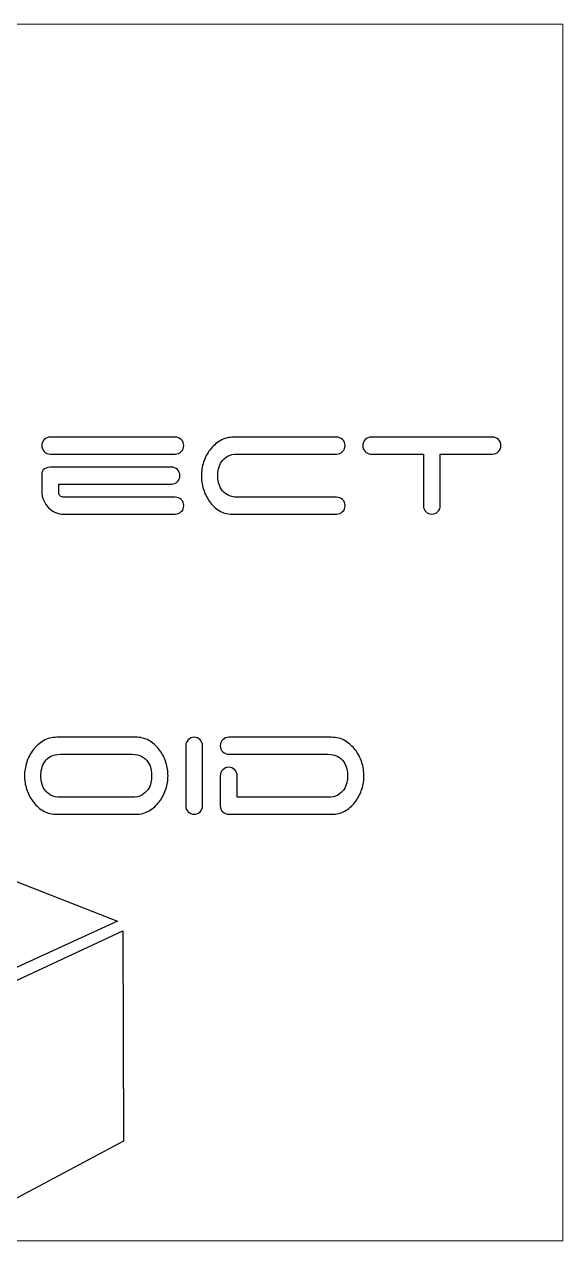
# Model space of a CAD drawing. Header units: millimetres. Extents: x -88 to 88, y -88 to 88.
# Drawn here: x 10 to 87.5, y -87.5 to 87.5 of the extents above; entities that cross this region are included whole.
import ezdxf

# ---------------------------------------------------------------- set-up
doc = ezdxf.new("R2010")
doc.units = ezdxf.units.MM
doc.header["$MEASUREMENT"] = 0
doc.layers.add('Layer 1', color=7, linetype='Continuous')

msp = doc.modelspace()

# ---------------------------------------------------------------- linework, layer by layer
at = {"layer": 'Layer 1', "lineweight": 9}
msp.add_open_spline([(-87.5, -87.5), (-87.5, -87.5), (-87.5, 87.5), (-87.5, 87.5), (-87.5, 87.5), (-87.5, 87.5), (87.5, 87.5), (87.5, 87.5), (87.5, 87.5), (87.5, 87.5), (87.5, -87.5), (87.5, -87.5), (87.5, -87.5), (87.5, -87.5), (-87.5, -87.5), (-87.5, -87.5)], degree=3, knots=[0, 0, 0, 0, 0.2, 0.2, 0.2, 0.2, 0.4, 0.4, 0.4, 0.4, 0.6, 0.6, 0.6, 0.6, 1, 1, 1, 1], dxfattribs=at)
at = {"layer": 'Layer 1', "color": 1}
for points, knots in [([(12.4714, 26.8853), (12.4714, 27.224), (12.5899, 27.5118), (12.827, 27.7489), (12.827, 27.7489), (13.0641, 27.986), (13.3519, 28.1045), (13.6906, 28.1045), (13.6906, 28.1045), (13.6906, 28.1045), (31.6992, 28.1045), (31.6992, 28.1045), (31.6992, 28.1045), (32.0379, 28.1045), (32.3257, 27.986), (32.5628, 27.7489), (32.5628, 27.7489), (32.7999, 27.5118), (32.9184, 27.224), (32.9184, 26.8853), (32.9184, 26.8853), (32.9184, 26.5466), (32.7999, 26.2588), (32.5628, 26.0217), (32.5628, 26.0217), (32.3257, 25.7846), (32.0379, 25.6661), (31.6992, 25.6661), (31.6992, 25.6661), (31.6992, 25.6661), (13.6906, 25.6661), (13.6906, 25.6661), (13.6906, 25.6661), (13.3519, 25.6661), (13.0641, 25.7846), (12.827, 26.0217), (12.827, 26.0217), (12.5899, 26.2588), (12.4714, 26.5466), (12.4714, 26.8853)], [0, 0, 0, 0, 0.09090909, 0.09090909, 0.09090909, 0.09090909, 0.18181818, 0.18181818, 0.18181818, 0.18181818, 0.27272727, 0.27272727, 0.27272727, 0.27272727, 0.36363636, 0.36363636, 0.36363636, 0.36363636, 0.45454545, 0.45454545, 0.45454545, 0.45454545, 0.54545455, 0.54545455, 0.54545455, 0.54545455, 0.63636364, 0.63636364, 0.63636364, 0.63636364, 0.72727273, 0.72727273, 0.72727273, 0.72727273, 0.81818182, 0.81818182, 0.81818182, 0.81818182, 1, 1, 1, 1]), ([(35.4584, 22.5673), (35.4584, 23.2108), (35.5642, 23.8585), (35.7759, 24.5104), (35.7759, 24.5104), (35.9876, 25.1623), (36.2966, 25.755), (36.703, 26.2884), (36.703, 26.2884), (37.1094, 26.8218), (37.6005, 27.2578), (38.1762, 27.5965), (38.1762, 27.5965), (38.7519, 27.9352), (39.4039, 28.1045), (40.132, 28.1045), (40.132, 28.1045), (40.132, 28.1045), (54.9402, 28.1045), (54.9402, 28.1045), (54.9402, 28.1045), (55.2789, 28.1045), (55.5667, 27.986), (55.8038, 27.7489), (55.8038, 27.7489), (56.0409, 27.5118), (56.1594, 27.224), (56.1594, 26.8853), (56.1594, 26.8853), (56.1594, 26.5466), (56.0409, 26.2588), (55.8038, 26.0217), (55.8038, 26.0217), (55.5667, 25.7846), (55.2789, 25.6661), (54.9402, 25.6661), (54.9402, 25.6661), (54.9402, 25.6661), (40.6654, 25.6661), (40.6654, 25.6661), (40.6654, 25.6661), (40.0727, 25.6661), (39.5944, 25.5603), (39.2303, 25.3486), (39.2303, 25.3486), (38.8662, 25.1369), (38.5784, 24.8787), (38.3667, 24.5739), (38.3667, 24.5739), (38.155, 24.2691), (38.0111, 23.9347), (37.9349, 23.5706), (37.9349, 23.5706), (37.8587, 23.2065), (37.8206, 22.8721), (37.8206, 22.5673), (37.8206, 22.5673), (37.8206, 22.2625), (37.8587, 21.9281), (37.9349, 21.564), (37.9349, 21.564), (38.0111, 21.1999), (38.155, 20.8655), (38.3667, 20.5607), (38.3667, 20.5607), (38.5784, 20.2559), (38.8662, 19.9977), (39.2303, 19.786), (39.2303, 19.786), (39.5944, 19.5743), (40.0727, 19.4685), (40.6654, 19.4685), (40.6654, 19.4685), (40.6654, 19.4685), (54.9402, 19.4685), (54.9402, 19.4685), (54.9402, 19.4685), (55.2789, 19.4685), (55.5667, 19.35), (55.8038, 19.1129), (55.8038, 19.1129), (56.0409, 18.8758), (56.1594, 18.588), (56.1594, 18.2493), (56.1594, 18.2493), (56.1594, 17.9106), (56.0409, 17.6228), (55.8038, 17.3857), (55.8038, 17.3857), (55.5667, 17.1486), (55.2789, 17.0301), (54.9402, 17.0301), (54.9402, 17.0301), (54.9402, 17.0301), (39.878, 17.0301), (39.878, 17.0301), (39.878, 17.0301), (39.1837, 17.0301), (38.5657, 17.1994), (38.0238, 17.5381), (38.0238, 17.5381), (37.4819, 17.8768), (37.0205, 18.3128), (36.6395, 18.8462), (36.6395, 18.8462), (36.2585, 19.3796), (35.9664, 19.9765), (35.7632, 20.6369), (35.7632, 20.6369), (35.56, 21.2973), (35.4584, 21.9408), (35.4584, 22.5673)], [0, 0, 0, 0, 0.03448276, 0.03448276, 0.03448276, 0.03448276, 0.06896552, 0.06896552, 0.06896552, 0.06896552, 0.10344828, 0.10344828, 0.10344828, 0.10344828, 0.13793103, 0.13793103, 0.13793103, 0.13793103, 0.17241379, 0.17241379, 0.17241379, 0.17241379, 0.20689655, 0.20689655, 0.20689655, 0.20689655, 0.24137931, 0.24137931, 0.24137931, 0.24137931, 0.27586207, 0.27586207, 0.27586207, 0.27586207, 0.31034483, 0.31034483, 0.31034483, 0.31034483, 0.34482759, 0.34482759, 0.34482759, 0.34482759, 0.37931034, 0.37931034, 0.37931034, 0.37931034, 0.4137931, 0.4137931, 0.4137931, 0.4137931, 0.44827586, 0.44827586, 0.44827586, 0.44827586, 0.48275862, 0.48275862, 0.48275862, 0.48275862, 0.51724138, 0.51724138, 0.51724138, 0.51724138, 0.55172414, 0.55172414, 0.55172414, 0.55172414, 0.5862069, 0.5862069, 0.5862069, 0.5862069, 0.62068966, 0.62068966, 0.62068966, 0.62068966, 0.65517241, 0.65517241, 0.65517241, 0.65517241, 0.68965517, 0.68965517, 0.68965517, 0.68965517, 0.72413793, 0.72413793, 0.72413793, 0.72413793, 0.75862069, 0.75862069, 0.75862069, 0.75862069, 0.79310345, 0.79310345, 0.79310345, 0.79310345, 0.82758621, 0.82758621, 0.82758621, 0.82758621, 0.86206897, 0.86206897, 0.86206897, 0.86206897, 0.89655172, 0.89655172, 0.89655172, 0.89655172, 0.93103448, 0.93103448, 0.93103448, 0.93103448, 1, 1, 1, 1]), ([(77.3938, 28.1045), (77.7325, 28.1045), (78.0203, 27.986), (78.2574, 27.7489), (78.2574, 27.7489), (78.4945, 27.5118), (78.613, 27.224), (78.613, 26.8853), (78.613, 26.8853), (78.613, 26.5466), (78.4945, 26.2588), (78.2574, 26.0217), (78.2574, 26.0217), (78.0203, 25.7846), (77.7325, 25.6661), (77.3938, 25.6661), (77.3938, 25.6661), (77.3938, 25.6661), (69.8754, 25.6661), (69.8754, 25.6661), (69.8754, 25.6661), (69.8754, 25.6661), (69.8754, 18.2493), (69.8754, 18.2493), (69.8754, 18.2493), (69.8754, 17.9106), (69.7569, 17.6228), (69.5198, 17.3857), (69.5198, 17.3857), (69.2827, 17.1486), (68.9949, 17.0301), (68.6562, 17.0301), (68.6562, 17.0301), (68.3175, 17.0301), (68.0297, 17.1486), (67.7926, 17.3857), (67.7926, 17.3857), (67.5555, 17.6228), (67.437, 17.9106), (67.437, 18.2493), (67.437, 18.2493), (67.437, 18.2493), (67.437, 25.6661), (67.437, 25.6661), (67.437, 25.6661), (67.437, 25.6661), (59.817, 25.6661), (59.817, 25.6661), (59.817, 25.6661), (59.5122, 25.7), (59.2497, 25.8312), (59.0296, 26.0598), (59.0296, 26.0598), (58.8095, 26.2884), (58.6994, 26.5636), (58.6994, 26.8853), (58.6994, 26.8853), (58.6994, 27.224), (58.8179, 27.5118), (59.055, 27.7489), (59.055, 27.7489), (59.2921, 27.986), (59.5799, 28.1045), (59.9186, 28.1045), (59.9186, 28.1045), (59.9186, 28.1045), (77.3938, 28.1045), (77.3938, 28.1045)], [0, 0, 0, 0, 0.05555556, 0.05555556, 0.05555556, 0.05555556, 0.11111111, 0.11111111, 0.11111111, 0.11111111, 0.16666667, 0.16666667, 0.16666667, 0.16666667, 0.22222222, 0.22222222, 0.22222222, 0.22222222, 0.27777778, 0.27777778, 0.27777778, 0.27777778, 0.33333333, 0.33333333, 0.33333333, 0.33333333, 0.38888889, 0.38888889, 0.38888889, 0.38888889, 0.44444444, 0.44444444, 0.44444444, 0.44444444, 0.5, 0.5, 0.5, 0.5, 0.55555556, 0.55555556, 0.55555556, 0.55555556, 0.61111111, 0.61111111, 0.61111111, 0.61111111, 0.66666667, 0.66666667, 0.66666667, 0.66666667, 0.72222222, 0.72222222, 0.72222222, 0.72222222, 0.77777778, 0.77777778, 0.77777778, 0.77777778, 0.83333333, 0.83333333, 0.83333333, 0.83333333, 0.88888889, 0.88888889, 0.88888889, 0.88888889, 1, 1, 1, 1]), ([(15.5702, 17.0301), (15.1977, 17.0301), (14.8251, 17.1105), (14.4526, 17.2714), (14.4526, 17.2714), (14.0801, 17.4323), (13.7499, 17.6566), (13.462, 17.9445), (13.462, 17.9445), (13.1741, 18.2324), (12.9371, 18.5795), (12.7508, 18.9859), (12.7508, 18.9859), (12.5645, 19.3923), (12.4714, 19.8495), (12.4714, 20.3575), (12.4714, 20.3575), (12.4714, 20.3575), (12.4714, 22.6435), (12.4714, 22.6435), (12.4714, 22.6435), (12.4714, 23.1007), (12.6026, 23.4055), (12.8651, 23.5579), (12.8651, 23.5579), (13.1276, 23.7103), (13.5382, 23.7865), (14.097, 23.7865), (14.097, 23.7865), (14.097, 23.7865), (31.1404, 23.7865), (31.1404, 23.7865), (31.1404, 23.7865), (31.4791, 23.7865), (31.7669, 23.668), (32.004, 23.4309), (32.004, 23.4309), (32.2411, 23.1938), (32.3596, 22.906), (32.3596, 22.5673), (32.3596, 22.5673), (32.3596, 22.2286), (32.2411, 21.9408), (32.004, 21.7037), (32.004, 21.7037), (31.7669, 21.4666), (31.4791, 21.3481), (31.1404, 21.3481), (31.1404, 21.3481), (31.1404, 21.3481), (14.9098, 21.3481), (14.9098, 21.3481), (14.9098, 21.3481), (14.9098, 21.3481), (14.9098, 20.1035), (14.9098, 20.1035), (14.9098, 20.1035), (14.9098, 19.9342), (14.9818, 19.786), (15.1257, 19.659), (15.1257, 19.659), (15.2696, 19.532), (15.4601, 19.4685), (15.6972, 19.4685), (15.6972, 19.4685), (15.6972, 19.4685), (31.6992, 19.4685), (31.6992, 19.4685), (31.6992, 19.4685), (32.0379, 19.4685), (32.3257, 19.35), (32.5628, 19.1129), (32.5628, 19.1129), (32.7999, 18.8758), (32.9184, 18.588), (32.9184, 18.2493), (32.9184, 18.2493), (32.9184, 17.9106), (32.7999, 17.6228), (32.5628, 17.3857), (32.5628, 17.3857), (32.3257, 17.1486), (32.0379, 17.0301), (31.6992, 17.0301), (31.6992, 17.0301), (31.6992, 17.0301), (15.5702, 17.0301), (15.5702, 17.0301)], [0, 0, 0, 0, 0.04347826, 0.04347826, 0.04347826, 0.04347826, 0.08695652, 0.08695652, 0.08695652, 0.08695652, 0.13043478, 0.13043478, 0.13043478, 0.13043478, 0.17391304, 0.17391304, 0.17391304, 0.17391304, 0.2173913, 0.2173913, 0.2173913, 0.2173913, 0.26086957, 0.26086957, 0.26086957, 0.26086957, 0.30434783, 0.30434783, 0.30434783, 0.30434783, 0.34782609, 0.34782609, 0.34782609, 0.34782609, 0.39130435, 0.39130435, 0.39130435, 0.39130435, 0.43478261, 0.43478261, 0.43478261, 0.43478261, 0.47826087, 0.47826087, 0.47826087, 0.47826087, 0.52173913, 0.52173913, 0.52173913, 0.52173913, 0.56521739, 0.56521739, 0.56521739, 0.56521739, 0.60869565, 0.60869565, 0.60869565, 0.60869565, 0.65217391, 0.65217391, 0.65217391, 0.65217391, 0.69565217, 0.69565217, 0.69565217, 0.69565217, 0.73913043, 0.73913043, 0.73913043, 0.73913043, 0.7826087, 0.7826087, 0.7826087, 0.7826087, 0.82608696, 0.82608696, 0.82608696, 0.82608696, 0.86956522, 0.86956522, 0.86956522, 0.86956522, 0.91304348, 0.91304348, 0.91304348, 0.91304348, 1, 1, 1, 1]), ([(30.6578, -20.6127), (30.6578, -21.2562), (30.552, -21.9039), (30.3403, -22.5558), (30.3403, -22.5558), (30.1286, -23.2077), (29.8196, -23.8004), (29.4132, -24.3338), (29.4132, -24.3338), (29.0068, -24.8672), (28.5157, -25.3032), (27.94, -25.6419), (27.94, -25.6419), (27.3643, -25.9806), (26.7123, -26.1499), (25.9842, -26.1499), (25.9842, -26.1499), (25.9842, -26.1499), (14.4018, -26.1499), (14.4018, -26.1499), (14.4018, -26.1499), (13.7075, -26.116), (13.0895, -25.9255), (12.5476, -25.5784), (12.5476, -25.5784), (12.0057, -25.2313), (11.5443, -24.7952), (11.1633, -24.2703), (11.1633, -24.2703), (10.7823, -23.7454), (10.4902, -23.1612), (10.287, -22.5177), (10.287, -22.5177), (10.0838, -21.8742), (9.9822, -21.2392), (9.9822, -20.6127), (9.9822, -20.6127), (9.9822, -19.9692), (10.088, -19.3215), (10.2997, -18.6696), (10.2997, -18.6696), (10.5114, -18.0177), (10.8204, -17.425), (11.2268, -16.8916), (11.2268, -16.8916), (11.6332, -16.3582), (12.1243, -15.9222), (12.7, -15.5835), (12.7, -15.5835), (13.2757, -15.2448), (13.9277, -15.0755), (14.6558, -15.0755), (14.6558, -15.0755), (14.6558, -15.0755), (26.2382, -15.0755), (26.2382, -15.0755), (26.2382, -15.0755), (26.9325, -15.1094), (27.5505, -15.2999), (28.0924, -15.647), (28.0924, -15.647), (28.6343, -15.9941), (29.0957, -16.4302), (29.4767, -16.9551), (29.4767, -16.9551), (29.8577, -17.48), (30.1498, -18.0642), (30.353, -18.7077), (30.353, -18.7077), (30.5562, -19.3512), (30.6578, -19.9862), (30.6578, -20.6127)], [0, 0, 0, 0, 0.05263158, 0.05263158, 0.05263158, 0.05263158, 0.10526316, 0.10526316, 0.10526316, 0.10526316, 0.15789474, 0.15789474, 0.15789474, 0.15789474, 0.21052632, 0.21052632, 0.21052632, 0.21052632, 0.26315789, 0.26315789, 0.26315789, 0.26315789, 0.31578947, 0.31578947, 0.31578947, 0.31578947, 0.36842105, 0.36842105, 0.36842105, 0.36842105, 0.42105263, 0.42105263, 0.42105263, 0.42105263, 0.47368421, 0.47368421, 0.47368421, 0.47368421, 0.52631579, 0.52631579, 0.52631579, 0.52631579, 0.57894737, 0.57894737, 0.57894737, 0.57894737, 0.63157895, 0.63157895, 0.63157895, 0.63157895, 0.68421053, 0.68421053, 0.68421053, 0.68421053, 0.73684211, 0.73684211, 0.73684211, 0.73684211, 0.78947368, 0.78947368, 0.78947368, 0.78947368, 0.84210526, 0.84210526, 0.84210526, 0.84210526, 0.89473684, 0.89473684, 0.89473684, 0.89473684, 1, 1, 1, 1]), ([(35.6362, -24.9307), (35.6362, -25.2694), (35.5177, -25.5572), (35.2806, -25.7943), (35.2806, -25.7943), (35.0435, -26.0314), (34.7557, -26.1499), (34.417, -26.1499), (34.417, -26.1499), (34.0783, -26.1499), (33.7905, -26.0314), (33.5534, -25.7943), (33.5534, -25.7943), (33.3163, -25.5572), (33.1978, -25.2694), (33.1978, -24.9307), (33.1978, -24.9307), (33.1978, -24.9307), (33.1978, -16.2947), (33.1978, -16.2947), (33.1978, -16.2947), (33.1978, -15.956), (33.3163, -15.6682), (33.5534, -15.4311), (33.5534, -15.4311), (33.7905, -15.194), (34.0783, -15.0755), (34.417, -15.0755), (34.417, -15.0755), (34.7557, -15.0755), (35.0435, -15.194), (35.2806, -15.4311), (35.2806, -15.4311), (35.5177, -15.6682), (35.6362, -15.956), (35.6362, -16.2947), (35.6362, -16.2947), (35.6362, -16.2947), (35.6362, -24.9307), (35.6362, -24.9307)], [0, 0, 0, 0, 0.09090909, 0.09090909, 0.09090909, 0.09090909, 0.18181818, 0.18181818, 0.18181818, 0.18181818, 0.27272727, 0.27272727, 0.27272727, 0.27272727, 0.36363636, 0.36363636, 0.36363636, 0.36363636, 0.45454545, 0.45454545, 0.45454545, 0.45454545, 0.54545455, 0.54545455, 0.54545455, 0.54545455, 0.63636364, 0.63636364, 0.63636364, 0.63636364, 0.72727273, 0.72727273, 0.72727273, 0.72727273, 0.81818182, 0.81818182, 0.81818182, 0.81818182, 1, 1, 1, 1]), ([(53.6702, -23.7115), (54.2459, -23.7115), (54.7201, -23.6057), (55.0926, -23.394), (55.0926, -23.394), (55.4651, -23.1823), (55.7572, -22.9241), (55.9689, -22.6193), (55.9689, -22.6193), (56.1806, -22.3145), (56.3245, -21.9801), (56.4007, -21.616), (56.4007, -21.616), (56.4769, -21.2519), (56.515, -20.9175), (56.515, -20.6127), (56.515, -20.6127), (56.515, -20.3079), (56.4769, -19.9735), (56.4007, -19.6094), (56.4007, -19.6094), (56.3245, -19.2453), (56.1806, -18.9109), (55.9689, -18.6061), (55.9689, -18.6061), (55.7572, -18.3013), (55.4651, -18.0431), (55.0926, -17.8314), (55.0926, -17.8314), (54.7201, -17.6197), (54.2459, -17.5139), (53.6702, -17.5139), (53.6702, -17.5139), (53.6702, -17.5139), (39.3954, -17.5139), (39.3954, -17.5139), (39.3954, -17.5139), (39.0567, -17.5139), (38.7689, -17.3954), (38.5318, -17.1583), (38.5318, -17.1583), (38.2947, -16.9212), (38.1762, -16.6334), (38.1762, -16.2947), (38.1762, -16.2947), (38.1762, -15.956), (38.2947, -15.6682), (38.5318, -15.4311), (38.5318, -15.4311), (38.7689, -15.194), (39.0567, -15.0755), (39.3954, -15.0755), (39.3954, -15.0755), (39.3954, -15.0755), (54.2036, -15.0755), (54.2036, -15.0755), (54.2036, -15.0755), (54.9317, -15.0755), (55.5837, -15.2448), (56.1594, -15.5835), (56.1594, -15.5835), (56.7351, -15.9222), (57.2262, -16.3582), (57.6326, -16.8916), (57.6326, -16.8916), (58.039, -17.425), (58.348, -18.0177), (58.5597, -18.6696), (58.5597, -18.6696), (58.7714, -19.3215), (58.8772, -19.9692), (58.8772, -20.6127), (58.8772, -20.6127), (58.8772, -21.2392), (58.7756, -21.8742), (58.5724, -22.5177), (58.5724, -22.5177), (58.3692, -23.1612), (58.0771, -23.7454), (57.6961, -24.2703), (57.6961, -24.2703), (57.3151, -24.7952), (56.8537, -25.2313), (56.3118, -25.5784), (56.3118, -25.5784), (55.7699, -25.9255), (55.1519, -26.116), (54.4576, -26.1499), (54.4576, -26.1499), (54.4576, -26.1499), (39.3954, -26.1499), (39.3954, -26.1499), (39.3954, -26.1499), (39.0567, -26.1499), (38.7689, -26.0314), (38.5318, -25.7943), (38.5318, -25.7943), (38.2947, -25.5572), (38.1762, -25.2694), (38.1762, -24.9307), (38.1762, -24.9307), (38.1762, -24.9307), (38.1762, -20.6127), (38.1762, -20.6127), (38.1762, -20.6127), (38.1762, -20.274), (38.2947, -19.9862), (38.5318, -19.7491), (38.5318, -19.7491), (38.7689, -19.512), (39.0567, -19.3935), (39.3954, -19.3935), (39.3954, -19.3935), (39.7341, -19.3935), (40.0219, -19.512), (40.259, -19.7491), (40.259, -19.7491), (40.4961, -19.9862), (40.6146, -20.274), (40.6146, -20.6127), (40.6146, -20.6127), (40.6146, -20.6127), (40.6146, -23.7115), (40.6146, -23.7115), (40.6146, -23.7115), (40.6146, -23.7115), (53.6702, -23.7115), (53.6702, -23.7115)], [0, 0, 0, 0, 0.03030303, 0.03030303, 0.03030303, 0.03030303, 0.06060606, 0.06060606, 0.06060606, 0.06060606, 0.09090909, 0.09090909, 0.09090909, 0.09090909, 0.12121212, 0.12121212, 0.12121212, 0.12121212, 0.15151515, 0.15151515, 0.15151515, 0.15151515, 0.18181818, 0.18181818, 0.18181818, 0.18181818, 0.21212121, 0.21212121, 0.21212121, 0.21212121, 0.24242424, 0.24242424, 0.24242424, 0.24242424, 0.27272727, 0.27272727, 0.27272727, 0.27272727, 0.3030303, 0.3030303, 0.3030303, 0.3030303, 0.33333333, 0.33333333, 0.33333333, 0.33333333, 0.36363636, 0.36363636, 0.36363636, 0.36363636, 0.39393939, 0.39393939, 0.39393939, 0.39393939, 0.42424242, 0.42424242, 0.42424242, 0.42424242, 0.45454545, 0.45454545, 0.45454545, 0.45454545, 0.48484848, 0.48484848, 0.48484848, 0.48484848, 0.51515152, 0.51515152, 0.51515152, 0.51515152, 0.54545455, 0.54545455, 0.54545455, 0.54545455, 0.57575758, 0.57575758, 0.57575758, 0.57575758, 0.60606061, 0.60606061, 0.60606061, 0.60606061, 0.63636364, 0.63636364, 0.63636364, 0.63636364, 0.66666667, 0.66666667, 0.66666667, 0.66666667, 0.6969697, 0.6969697, 0.6969697, 0.6969697, 0.72727273, 0.72727273, 0.72727273, 0.72727273, 0.75757576, 0.75757576, 0.75757576, 0.75757576, 0.78787879, 0.78787879, 0.78787879, 0.78787879, 0.81818182, 0.81818182, 0.81818182, 0.81818182, 0.84848485, 0.84848485, 0.84848485, 0.84848485, 0.87878788, 0.87878788, 0.87878788, 0.87878788, 0.90909091, 0.90909091, 0.90909091, 0.90909091, 0.93939394, 0.93939394, 0.93939394, 0.93939394, 1, 1, 1, 1]), ([(25.4508, -23.7115), (26.0265, -23.7115), (26.5007, -23.6057), (26.8732, -23.394), (26.8732, -23.394), (27.2457, -23.1823), (27.5378, -22.9241), (27.7495, -22.6193), (27.7495, -22.6193), (27.9612, -22.3145), (28.1051, -21.9801), (28.1813, -21.616), (28.1813, -21.616), (28.2575, -21.2519), (28.2956, -20.9175), (28.2956, -20.6127), (28.2956, -20.6127), (28.2956, -20.3079), (28.2575, -19.9735), (28.1813, -19.6094), (28.1813, -19.6094), (28.1051, -19.2453), (27.9612, -18.9109), (27.7495, -18.6061), (27.7495, -18.6061), (27.5378, -18.3013), (27.2457, -18.0431), (26.8732, -17.8314), (26.8732, -17.8314), (26.5007, -17.6197), (26.0265, -17.5139), (25.4508, -17.5139), (25.4508, -17.5139), (25.4508, -17.5139), (15.1892, -17.5139), (15.1892, -17.5139), (15.1892, -17.5139), (14.5965, -17.5139), (14.1182, -17.6197), (13.7541, -17.8314), (13.7541, -17.8314), (13.39, -18.0431), (13.1022, -18.3013), (12.8905, -18.6061), (12.8905, -18.6061), (12.6788, -18.9109), (12.5349, -19.2453), (12.4587, -19.6094), (12.4587, -19.6094), (12.3825, -19.9735), (12.3444, -20.3079), (12.3444, -20.6127), (12.3444, -20.6127), (12.3444, -20.9175), (12.3825, -21.2519), (12.4587, -21.616), (12.4587, -21.616), (12.5349, -21.9801), (12.6788, -22.3145), (12.8905, -22.6193), (12.8905, -22.6193), (13.1022, -22.9241), (13.39, -23.1823), (13.7541, -23.394), (13.7541, -23.394), (14.1182, -23.6057), (14.5965, -23.7115), (15.1892, -23.7115), (15.1892, -23.7115), (15.1892, -23.7115), (25.4508, -23.7115), (25.4508, -23.7115)], [0, 0, 0, 0, 0.05263158, 0.05263158, 0.05263158, 0.05263158, 0.10526316, 0.10526316, 0.10526316, 0.10526316, 0.15789474, 0.15789474, 0.15789474, 0.15789474, 0.21052632, 0.21052632, 0.21052632, 0.21052632, 0.26315789, 0.26315789, 0.26315789, 0.26315789, 0.31578947, 0.31578947, 0.31578947, 0.31578947, 0.36842105, 0.36842105, 0.36842105, 0.36842105, 0.42105263, 0.42105263, 0.42105263, 0.42105263, 0.47368421, 0.47368421, 0.47368421, 0.47368421, 0.52631579, 0.52631579, 0.52631579, 0.52631579, 0.57894737, 0.57894737, 0.57894737, 0.57894737, 0.63157895, 0.63157895, 0.63157895, 0.63157895, 0.68421053, 0.68421053, 0.68421053, 0.68421053, 0.73684211, 0.73684211, 0.73684211, 0.73684211, 0.78947368, 0.78947368, 0.78947368, 0.78947368, 0.84210526, 0.84210526, 0.84210526, 0.84210526, 0.89473684, 0.89473684, 0.89473684, 0.89473684, 1, 1, 1, 1]), ([(-22.9315, -41.5177), (-22.9315, -41.5177), (0.0873, -52.1892), (0.0873, -52.1892), (0.0873, -52.1892), (0.0873, -52.1892), (23.3707, -41.5177), (23.3707, -41.5177), (23.3707, -41.5177), (23.3707, -41.5177), (0.1863, -32.4774), (0.1863, -32.4774), (0.1863, -32.4774), (0.1863, -32.4774), (-22.9315, -41.5177), (-22.9315, -41.5177)], [0, 0, 0, 0, 0.2, 0.2, 0.2, 0.2, 0.4, 0.4, 0.4, 0.4, 0.6, 0.6, 0.6, 0.6, 1, 1, 1, 1]), ([(1.0579, -53.6881), (1.0579, -53.6881), (1.146, -85.4786), (1.146, -85.4786), (1.146, -85.4786), (1.146, -85.4786), (24.253, -73.1791), (24.253, -73.1791), (24.253, -73.1791), (24.253, -73.1791), (24.1648, -42.9284), (24.1648, -42.9284), (24.1648, -42.9284), (24.1648, -42.9284), (1.0579, -53.6881), (1.0579, -53.6881)], [0, 0, 0, 0, 0.2, 0.2, 0.2, 0.2, 0.4, 0.4, 0.4, 0.4, 0.6, 0.6, 0.6, 0.6, 1, 1, 1, 1])]:
    msp.add_open_spline(points, degree=3, knots=knots, dxfattribs=at)

doc.saveas('drawing.dxf')
